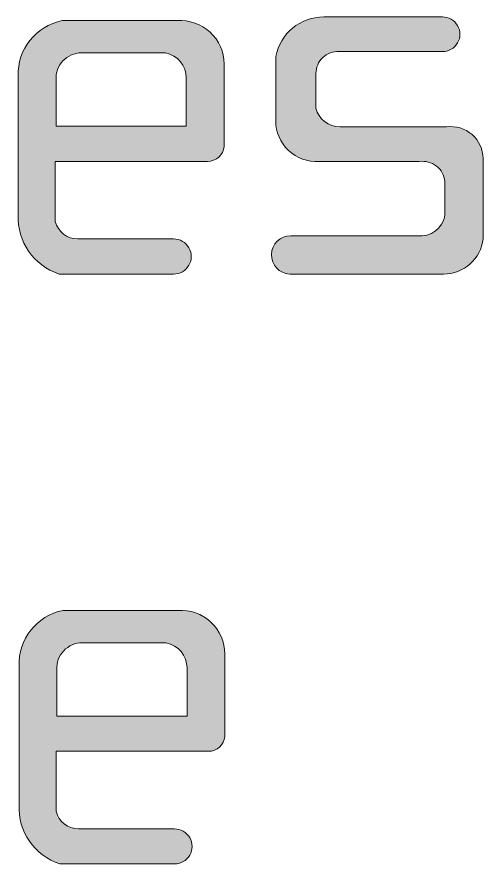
# Model space of a CAD drawing. Header units: millimetres. Extents: x 563728 to 564359, y 4765109 to 4765554.
# Drawn here: x 564264.72 to 564267.69, y 4765155.03 to 4765160.41 of the extents above; entities that cross this region are included whole.
import ezdxf

# ---------------------------------------------------------------- set-up
doc = ezdxf.new("R2010")
doc.units = ezdxf.units.MM
doc.layers.add('58 Formato plano y líneas de solape - Planoaren formatua eta gainjartze-marrak', color=7, linetype='Continuous', lineweight=0)

# ---------------------------------------------------------------- blocks, each defined once
blk = doc.blocks.new('DWG_H0')
at = {"layer": '58 Formato plano y líneas de solape - Planoaren formatua eta gainjartze-marrak', "linetype": 'Continuous', "true_color": 0x878787}
h = blk.add_hatch(color=252, dxfattribs=at)
edge = h.paths.add_edge_path()
edge.add_line((143.0099, 48.2739), (143.0099, 48.2739))
edge.add_ellipse((142.7291, 48.2739), major_axis=(0.2808, 0), ratio=0.986119, start_angle=0, end_angle=93.6323)
edge.add_line((142.7113, 48.5502), (142.7113, 48.5502))
edge.add_line((142.7113, 48.5502), (141.9813, 48.5502))
edge.add_line((141.9813, 48.5502), (141.9813, 48.5502))
edge.add_ellipse((142.0521, 48.2113), major_axis=(0.351, 0), ratio=0.986119, start_angle=101.632, end_angle=182.4294)
edge.add_line((141.7014, 48.1966), (141.7014, 48.1966))
edge.add_line((141.7014, 48.1966), (141.7014, 47.316))
edge.add_line((141.7014, 47.316), (141.7014, 47.316))
edge.add_ellipse((142.0825, 47.2972), major_axis=(0.3815, 0), ratio=0.986119, start_angle=177.1391, end_angle=251.4079)
edge.add_line((141.9609, 46.9406), (141.9609, 46.9406))
edge.add_line((141.9609, 46.9406), (142.6887, 46.9406))
edge.add_line((142.6887, 46.9406), (142.6887, 46.9406))
edge.add_ellipse((142.6887, 47.0519), major_axis=(0.1129, 0), ratio=0.986119, start_angle=-90, end_angle=90)
edge.add_line((142.6887, 47.1631), (142.6887, 47.1631))
edge.add_line((142.6887, 47.1631), (142.0802, 47.1631))
edge.add_line((142.0802, 47.1631), (142.0802, 47.1631))
edge.add_ellipse((142.0802, 47.3082), major_axis=(0.1471, 0), ratio=0.986119, start_angle=193.3161, end_angle=270, ccw=False)
edge.add_line((141.937, 47.2748), (141.937, 47.2748))
edge.add_line((141.937, 47.2748), (141.937, 47.6557))
edge.add_line((141.937, 47.6557), (142.9044, 47.6557))
edge.add_line((142.9044, 47.6557), (142.9044, 47.6557))
edge.add_ellipse((142.9044, 47.7603), major_axis=(0.106, 0), ratio=0.986119, start_angle=-90, end_angle=-5.1802)
edge.add_line((143.0099, 47.7508), (143.0099, 47.7508))
edge.add_line((143.0099, 47.7508), (143.0099, 48.2739))
edge = h.paths.add_edge_path(flags=0)
edge.add_line((141.9423, 48.1739), (141.9423, 48.1739))
edge.add_ellipse((142.1041, 48.1851), major_axis=(0.1622, 0), ratio=0.986119, start_angle=90, end_angle=184.0384, ccw=False)
edge.add_line((142.1041, 48.3451), (142.1041, 48.3451))
edge.add_line((142.1041, 48.3451), (142.6374, 48.3451))
edge.add_line((142.6374, 48.3451), (142.6374, 48.3451))
edge.add_ellipse((142.6042, 48.1857), major_axis=(0.165, 0), ratio=0.986119, start_angle=360, end_angle=438.3989, ccw=False)
edge.add_line((142.7692, 48.1857), (142.7692, 48.1857))
edge.add_line((142.7692, 48.1857), (142.7692, 47.8787))
edge.add_line((142.7692, 47.8787), (141.9423, 47.8787))
edge.add_line((141.9423, 47.8787), (141.9423, 48.1739))
h = blk.add_hatch(color=252, dxfattribs=at)
edge = h.paths.add_edge_path()
edge.add_line((143.0149, 44.5283), (143.0149, 44.5283))
edge.add_ellipse((142.7341, 44.5283), major_axis=(0.2808, 0), ratio=0.986119, start_angle=0, end_angle=93.6323)
edge.add_line((142.7163, 44.8047), (142.7163, 44.8047))
edge.add_line((142.7163, 44.8047), (141.9863, 44.8047))
edge.add_line((141.9863, 44.8047), (141.9863, 44.8047))
edge.add_ellipse((142.057, 44.4657), major_axis=(0.351, 0), ratio=0.986119, start_angle=101.632, end_angle=182.4294)
edge.add_line((141.7064, 44.451), (141.7064, 44.451))
edge.add_line((141.7064, 44.451), (141.7064, 43.5704))
edge.add_line((141.7064, 43.5704), (141.7064, 43.5704))
edge.add_ellipse((142.0875, 43.5516), major_axis=(0.3815, 0), ratio=0.986119, start_angle=177.1391, end_angle=251.4079)
edge.add_line((141.9658, 43.195), (141.9658, 43.195))
edge.add_line((141.9658, 43.195), (142.6936, 43.195))
edge.add_line((142.6936, 43.195), (142.6936, 43.195))
edge.add_ellipse((142.6936, 43.3063), major_axis=(0.1129, 0), ratio=0.986119, start_angle=-90, end_angle=90)
edge.add_line((142.6936, 43.4176), (142.6936, 43.4176))
edge.add_line((142.6936, 43.4176), (142.0851, 43.4176))
edge.add_line((142.0851, 43.4176), (142.0851, 43.4176))
edge.add_ellipse((142.0851, 43.5627), major_axis=(0.1471, 0), ratio=0.986119, start_angle=193.3161, end_angle=270, ccw=False)
edge.add_line((141.9419, 43.5292), (141.9419, 43.5292))
edge.add_line((141.9419, 43.5292), (141.9419, 43.9101))
edge.add_line((141.9419, 43.9101), (142.9093, 43.9101))
edge.add_line((142.9093, 43.9101), (142.9093, 43.9101))
edge.add_ellipse((142.9093, 44.0147), major_axis=(0.106, 0), ratio=0.986119, start_angle=-90, end_angle=-5.1802)
edge.add_line((143.0149, 44.0052), (143.0149, 44.0052))
edge.add_line((143.0149, 44.0052), (143.0149, 44.5283))
edge = h.paths.add_edge_path(flags=0)
edge.add_line((141.9472, 44.4283), (141.9472, 44.4283))
edge.add_ellipse((142.109, 44.4396), major_axis=(0.1622, 0), ratio=0.986119, start_angle=90, end_angle=184.0384, ccw=False)
edge.add_line((142.109, 44.5995), (142.109, 44.5995))
edge.add_line((142.109, 44.5995), (142.6423, 44.5995))
edge.add_line((142.6423, 44.5995), (142.6423, 44.5995))
edge.add_ellipse((142.6092, 44.4401), major_axis=(0.165, 0), ratio=0.986119, start_angle=360, end_angle=438.3989, ccw=False)
edge.add_line((142.7742, 44.4401), (142.7742, 44.4401))
edge.add_line((142.7742, 44.4401), (142.7742, 44.1331))
edge.add_line((142.7742, 44.1331), (141.9472, 44.1331))
edge.add_line((141.9472, 44.1331), (141.9472, 44.4283))
blk = doc.blocks.new('DGN_COMPLEXSHAPE20')
at = {"layer": '58 Formato plano y líneas de solape - Planoaren formatua eta gainjartze-marrak', "color": 252, "linetype": 'Continuous', "lineweight": 0, "ltscale": 166.040103, "true_color": 0x878787}
for p, q in [((564267.4288, 4765160.4067), (564266.6757, 4765160.4067)), ((564266.6757, 4765160.4067), (564266.6757, 4765160.4067)), ((564267.4288, 4765160.4067), (564267.4288, 4765160.4067)), ((564266.7715, 4765160.1866), (564266.7715, 4765160.1866)), ((564266.7715, 4765160.1866), (564267.4288, 4765160.1866)), ((564267.4288, 4765160.1866), (564267.4288, 4765160.1866)), ((564266.3694, 4765160.1552), (564266.3694, 4765160.1552)), ((564266.3694, 4765160.1552), (564266.3694, 4765159.7465)), ((564266.6247, 4765159.8282), (564266.6247, 4765160.0483)), ((564266.6247, 4765160.0483), (564266.6247, 4765160.0483)), ((564266.6247, 4765159.8282), (564266.6247, 4765159.8282)), ((564266.3694, 4765159.7465), (564266.3694, 4765159.7465)), ((564267.4543, 4765159.7088), (564266.7779, 4765159.7088)), ((564266.7779, 4765159.7088), (564266.7779, 4765159.7088)), ((564267.4543, 4765159.7088), (564267.4543, 4765159.7088)), ((564266.6438, 4765159.4887), (564266.6438, 4765159.4887)), ((564266.6438, 4765159.4887), (564267.282, 4765159.4887)), ((564267.282, 4765159.4887), (564267.282, 4765159.4887)), ((564267.6873, 4765158.9983), (564267.6873, 4765159.5076)), ((564267.6873, 4765159.5076), (564267.6873, 4765159.5076)), ((564267.4447, 4765159.3629), (564267.4447, 4765159.3629)), ((564267.4447, 4765159.3629), (564267.4447, 4765159.1492)), ((564267.4447, 4765159.1492), (564267.4447, 4765159.1492)), ((564267.2693, 4765159.0171), (564266.4651, 4765159.0171)), ((564266.4651, 4765159.0171), (564266.4651, 4765159.0171)), ((564267.2693, 4765159.0171), (564267.2693, 4765159.0171)), ((564267.6873, 4765158.9983), (564267.6873, 4765158.9983)), ((564266.4588, 4765158.7744), (564266.4588, 4765158.7744)), ((564266.4588, 4765158.7744), (564267.4352, 4765158.7744)), ((564267.4352, 4765158.7744), (564267.4352, 4765158.7744))]:
    blk.add_line(p, q, dxfattribs=at)
for centre, major_axis, start_param, end_param in [((564266.6757, 4765160.0995), (0.3115, 0), 1.570796, 2.959371), ((564267.4288, 4765160.2967), (0.1116, 0), 4.712389, 7.853982), ((564266.7651, 4765160.0483), (0.1404, 0), 1.525444, 3.141593), ((564266.7779, 4765159.864), (0.1574, 0), 3.373999, 4.712389), ((564266.6311, 4765159.7465), (0.2617, 0), 3.141593, 4.760916), ((564267.4814, 4765159.5076), (0.2058, 0), 0, 1.702876), ((564267.3023, 4765159.349), (0.1431, 0), 0.099208, 1.712665), ((564267.2886, 4765159.1715), (0.1577, 0), 4.589286, 6.139322), ((564266.4651, 4765158.8957), (0.1232, 0), 1.570796, 4.660558), ((564267.4352, 4765159.0243), (0.2535, 0), 4.712389, 6.178859)]:
    blk.add_ellipse(centre, major_axis=major_axis, ratio=0.986119, start_param=start_param, end_param=end_param, dxfattribs=at)
blk = doc.blocks.new('DWG_H01')
at = {"layer": '58 Formato plano y líneas de solape - Planoaren formatua eta gainjartze-marrak', "linetype": 'Continuous', "true_color": 0x878787}
h = blk.add_hatch(color=252, dxfattribs=at)
edge = h.paths.add_edge_path()
edge.add_line((144.6559, 47.6738), (144.6559, 47.6738))
edge.add_ellipse((144.4501, 47.6738), major_axis=(0.2058, 0), ratio=0.986119, start_angle=0, end_angle=97.5676)
edge.add_line((144.423, 47.875), (144.423, 47.875))
edge.add_line((144.423, 47.875), (143.7465, 47.875))
edge.add_line((143.7465, 47.875), (143.7465, 47.875))
edge.add_ellipse((143.7465, 48.0302), major_axis=(0.1574, 0), ratio=0.986119, start_angle=193.3159, end_angle=270, ccw=False)
edge.add_line((143.5933, 47.9944), (143.5933, 47.9944))
edge.add_line((143.5933, 47.9944), (143.5933, 48.2145))
edge.add_line((143.5933, 48.2145), (143.5933, 48.2145))
edge.add_ellipse((143.7337, 48.2145), major_axis=(0.1404, 0), ratio=0.986119, start_angle=447.4015, end_angle=540, ccw=False)
edge.add_line((143.7401, 48.3528), (143.7401, 48.3528))
edge.add_line((143.7401, 48.3528), (144.3974, 48.3528))
edge.add_line((144.3974, 48.3528), (144.3974, 48.3528))
edge.add_ellipse((144.3974, 48.4629), major_axis=(0.1116, 0), ratio=0.986119, start_angle=-90, end_angle=90)
edge.add_line((144.3974, 48.5729), (144.3974, 48.5729))
edge.add_line((144.3974, 48.5729), (143.6444, 48.5729))
edge.add_line((143.6444, 48.5729), (143.6444, 48.5729))
edge.add_ellipse((143.6444, 48.2657), major_axis=(0.3115, 0), ratio=0.986119, start_angle=90, end_angle=169.5595)
edge.add_line((143.338, 48.3214), (143.338, 48.3214))
edge.add_line((143.338, 48.3214), (143.338, 47.9127))
edge.add_line((143.338, 47.9127), (143.338, 47.9127))
edge.add_ellipse((143.5998, 47.9127), major_axis=(0.2617, 0), ratio=0.986119, start_angle=180, end_angle=272.7804)
edge.add_line((143.6125, 47.6549), (143.6125, 47.6549))
edge.add_line((143.6125, 47.6549), (144.2507, 47.6549))
edge.add_line((144.2507, 47.6549), (144.2507, 47.6549))
edge.add_ellipse((144.2709, 47.5152), major_axis=(0.1431, 0), ratio=0.986119, start_angle=365.6842, end_angle=458.1285, ccw=False)
edge.add_line((144.4133, 47.5292), (144.4133, 47.5292))
edge.add_line((144.4133, 47.5292), (144.4133, 47.3154))
edge.add_line((144.4133, 47.3154), (144.4133, 47.3154))
edge.add_ellipse((144.2573, 47.3377), major_axis=(0.1577, 0), ratio=0.986119, start_angle=262.9467, end_angle=351.7572, ccw=False)
edge.add_line((144.2379, 47.1833), (144.2379, 47.1833))
edge.add_line((144.2379, 47.1833), (143.4338, 47.1833))
edge.add_line((143.4338, 47.1833), (143.4338, 47.1833))
edge.add_ellipse((143.4338, 47.0619), major_axis=(0.1232, 0), ratio=0.986119, start_angle=90, end_angle=267.0303)
edge.add_line((143.4274, 46.9406), (143.4274, 46.9406))
edge.add_line((143.4274, 46.9406), (144.4038, 46.9406))
edge.add_line((144.4038, 46.9406), (144.4038, 46.9406))
edge.add_ellipse((144.4038, 47.1905), major_axis=(0.2535, 0), ratio=0.986119, start_angle=-90, end_angle=-5.9775)
edge.add_line((144.6559, 47.1645), (144.6559, 47.1645))
edge.add_line((144.6559, 47.1645), (144.6559, 47.6738))
at = {"layer": '58 Formato plano y líneas de solape - Planoaren formatua eta gainjartze-marrak', "color": 252, "linetype": 'Continuous', "lineweight": 0, "ltscale": 166.040103, "true_color": 0x878787}
blk.add_blockref('DGN_COMPLEXSHAPE20', (-564123.0314, -4765111.8338), dxfattribs=at)
blk = doc.blocks.new('DGN_COMPLEXCHAIN11')
at = {"layer": '58 Formato plano y líneas de solape - Planoaren formatua eta gainjartze-marrak', "color": 252, "linetype": 'Continuous', "lineweight": 0, "ltscale": 166.040103, "true_color": 0x878787}
for p, q in [((564265.1354, 4765160.1789), (564265.1354, 4765160.1789)), ((564265.6688, 4765160.1789), (564265.6688, 4765160.1789)), ((564265.8006, 4765160.0195), (564265.8006, 4765160.0195))]:
    blk.add_line(p, q, dxfattribs=at)
at = {"layer": '58 Formato plano y líneas de solape - Planoaren formatua eta gainjartze-marrak', "color": 252, "linetype": 'Continuous', "lineweight": 0, "ltscale": 166.040103, "true_color": 0x878787, "flags": 128}
for points in [[(564265.6688, 4765160.1789), (564265.1354, 4765160.1789)], [(564264.9736, 4765160.0076), (564264.9736, 4765159.7124), (564265.8006, 4765159.7124), (564265.8006, 4765160.0195)]]:
    blk.add_lwpolyline(points, dxfattribs=at)
at = {"layer": '58 Formato plano y líneas de solape - Planoaren formatua eta gainjartze-marrak', "color": 252, "linetype": 'Continuous', "lineweight": 0, "ltscale": 166.040103, "true_color": 0x878787}
for centre, major_axis, start_param, end_param in [((564265.1354, 4765160.0189), (0.1622, 0), 1.570796, 3.212076), ((564265.6356, 4765160.0195), (0.165, 0), 0, 1.368319)]:
    blk.add_ellipse(centre, major_axis=major_axis, ratio=0.986119, start_param=start_param, end_param=end_param, dxfattribs=at)
blk = doc.blocks.new('DGN_COMPLEXCHAIN12')
at = {"layer": '58 Formato plano y líneas de solape - Planoaren formatua eta gainjartze-marrak', "color": 252, "linetype": 'Continuous', "lineweight": 0, "ltscale": 166.040103, "true_color": 0x878787}
for p, q in [((564265.0127, 4765160.384), (564265.0127, 4765160.384)), ((564265.7427, 4765160.384), (564265.7427, 4765160.384)), ((564266.0413, 4765160.1077), (564266.0413, 4765160.1077)), ((564264.7328, 4765160.0304), (564264.7328, 4765160.0304)), ((564266.0413, 4765159.5846), (564266.0413, 4765159.5846)), ((564265.9357, 4765159.4895), (564265.9357, 4765159.4895)), ((564264.7328, 4765159.1497), (564264.7328, 4765159.1497)), ((564264.9684, 4765159.1086), (564264.9684, 4765159.1086)), ((564265.1115, 4765158.9969), (564265.1115, 4765158.9969)), ((564265.72, 4765158.9969), (564265.72, 4765158.9969)), ((564264.9922, 4765158.7744), (564264.9922, 4765158.7744)), ((564265.72, 4765158.7744), (564265.72, 4765158.7744))]:
    blk.add_line(p, q, dxfattribs=at)
at = {"layer": '58 Formato plano y líneas de solape - Planoaren formatua eta gainjartze-marrak', "color": 252, "linetype": 'Continuous', "lineweight": 0, "ltscale": 166.040103, "true_color": 0x878787, "flags": 128}
for points in [[(564265.7427, 4765160.384), (564265.0127, 4765160.384)], [(564266.0413, 4765159.5846), (564266.0413, 4765160.1077)], [(564264.7328, 4765160.0304), (564264.7328, 4765159.1497)], [(564264.9684, 4765159.4895), (564265.9357, 4765159.4895)], [(564264.9684, 4765159.1086), (564264.9684, 4765159.4895)], [(564265.72, 4765158.9969), (564265.1115, 4765158.9969)], [(564264.9922, 4765158.7744), (564265.72, 4765158.7744)]]:
    blk.add_lwpolyline(points, dxfattribs=at)
at = {"layer": '58 Formato plano y líneas de solape - Planoaren formatua eta gainjartze-marrak', "color": 252, "linetype": 'Continuous', "lineweight": 0, "ltscale": 166.040103, "true_color": 0x878787}
for centre, major_axis, start_param, end_param in [((564265.0835, 4765160.0451), (0.351, 0), 1.773813, 3.183994), ((564265.7605, 4765160.1077), (0.2808, 0), 0, 1.634193), ((564265.9357, 4765159.594), (0.106, 0), 4.712389, 6.192773), ((564265.1139, 4765159.131), (0.3815, 0), 3.09166, 4.387896), ((564265.1115, 4765159.142), (0.1471, 0), 3.374003, 4.712389), ((564265.72, 4765158.8856), (0.1129, 0), 4.712389, 7.853982)]:
    blk.add_ellipse(centre, major_axis=major_axis, ratio=0.986119, start_param=start_param, end_param=end_param, dxfattribs=at)
blk = doc.blocks.new('DGN_COMPLEXCHAIN15')
at = {"layer": '58 Formato plano y líneas de solape - Planoaren formatua eta gainjartze-marrak', "color": 252, "linetype": 'Continuous', "lineweight": 0, "ltscale": 166.040103, "true_color": 0x878787}
for p, q in [((564266.6757, 4765160.4067), (564266.6757, 4765160.4067)), ((564267.4288, 4765160.4067), (564267.4288, 4765160.4067)), ((564266.7715, 4765160.1866), (564266.7715, 4765160.1866)), ((564267.4288, 4765160.1866), (564267.4288, 4765160.1866)), ((564266.3694, 4765160.1552), (564266.3694, 4765160.1552)), ((564266.6247, 4765160.0483), (564266.6247, 4765160.0483)), ((564266.6247, 4765159.8282), (564266.6247, 4765159.8282)), ((564266.3694, 4765159.7465), (564266.3694, 4765159.7465)), ((564266.7779, 4765159.7088), (564266.7779, 4765159.7088)), ((564267.4543, 4765159.7088), (564267.4543, 4765159.7088)), ((564266.6438, 4765159.4887), (564266.6438, 4765159.4887)), ((564267.282, 4765159.4887), (564267.282, 4765159.4887)), ((564267.6873, 4765159.5076), (564267.6873, 4765159.5076)), ((564267.4447, 4765159.3629), (564267.4447, 4765159.3629)), ((564267.4447, 4765159.1492), (564267.4447, 4765159.1492)), ((564266.4651, 4765159.0171), (564266.4651, 4765159.0171)), ((564267.2693, 4765159.0171), (564267.2693, 4765159.0171)), ((564267.6873, 4765158.9983), (564267.6873, 4765158.9983)), ((564267.4352, 4765158.7744), (564267.4352, 4765158.7744))]:
    blk.add_line(p, q, dxfattribs=at)
at = {"layer": '58 Formato plano y líneas de solape - Planoaren formatua eta gainjartze-marrak', "color": 252, "linetype": 'Continuous', "lineweight": 0, "ltscale": 166.040103, "true_color": 0x878787, "flags": 128}
for points in [[(564267.4288, 4765160.4067), (564266.6757, 4765160.4067)], [(564266.7715, 4765160.1866), (564267.4288, 4765160.1866)], [(564266.3694, 4765160.1552), (564266.3694, 4765159.7465)], [(564266.6247, 4765159.8282), (564266.6247, 4765160.0483)], [(564267.4543, 4765159.7088), (564266.7779, 4765159.7088)], [(564266.6438, 4765159.4887), (564267.282, 4765159.4887)], [(564267.6873, 4765158.9983), (564267.6873, 4765159.5076)], [(564267.4447, 4765159.3629), (564267.4447, 4765159.1492)], [(564267.2693, 4765159.0171), (564266.4651, 4765159.0171)], [(564266.4588, 4765158.7744), (564267.4352, 4765158.7744)]]:
    blk.add_lwpolyline(points, dxfattribs=at)
at = {"layer": '58 Formato plano y líneas de solape - Planoaren formatua eta gainjartze-marrak', "color": 252, "linetype": 'Continuous', "lineweight": 0, "ltscale": 166.040103, "true_color": 0x878787}
for centre, major_axis, start_param, end_param in [((564266.6757, 4765160.0995), (0.3115, 0), 1.570796, 2.959371), ((564267.4288, 4765160.2967), (0.1116, 0), 4.712389, 7.853982), ((564266.7651, 4765160.0483), (0.1404, 0), 1.525444, 3.141593), ((564266.7779, 4765159.864), (0.1574, 0), 3.373999, 4.712389), ((564266.6311, 4765159.7465), (0.2617, 0), 3.141593, 4.760916), ((564267.4814, 4765159.5076), (0.2058, 0), 0, 1.702876), ((564267.3023, 4765159.349), (0.1431, 0), 0.099208, 1.712665), ((564267.2886, 4765159.1715), (0.1577, 0), 4.589286, 6.139322), ((564266.4651, 4765158.8957), (0.1232, 0), 1.570796, 4.660558), ((564267.4352, 4765159.0243), (0.2535, 0), 4.712389, 6.178859)]:
    blk.add_ellipse(centre, major_axis=major_axis, ratio=0.986119, start_param=start_param, end_param=end_param, dxfattribs=at)
blk = doc.blocks.new('DGN_COMPLEXCHAIN18')
at = {"layer": '58 Formato plano y líneas de solape - Planoaren formatua eta gainjartze-marrak', "color": 252, "linetype": 'Continuous', "lineweight": 0, "ltscale": 166.040103, "true_color": 0x878787}
for p, q in [((564265.1404, 4765156.4333), (564265.1404, 4765156.4333)), ((564265.6737, 4765156.4333), (564265.6737, 4765156.4333)), ((564265.8056, 4765156.2739), (564265.8056, 4765156.2739))]:
    blk.add_line(p, q, dxfattribs=at)
at = {"layer": '58 Formato plano y líneas de solape - Planoaren formatua eta gainjartze-marrak', "color": 252, "linetype": 'Continuous', "lineweight": 0, "ltscale": 166.040103, "true_color": 0x878787, "flags": 128}
for points in [[(564265.6737, 4765156.4333), (564265.1404, 4765156.4333)], [(564264.9786, 4765156.2621), (564264.9786, 4765155.9669), (564265.8056, 4765155.9669), (564265.8056, 4765156.2739)]]:
    blk.add_lwpolyline(points, dxfattribs=at)
at = {"layer": '58 Formato plano y líneas de solape - Planoaren formatua eta gainjartze-marrak', "color": 252, "linetype": 'Continuous', "lineweight": 0, "ltscale": 166.040103, "true_color": 0x878787}
for centre, major_axis, start_param, end_param in [((564265.1404, 4765156.2733), (0.1622, 0), 1.570796, 3.212076), ((564265.6405, 4765156.2739), (0.165, 0), 0, 1.368319)]:
    blk.add_ellipse(centre, major_axis=major_axis, ratio=0.986119, start_param=start_param, end_param=end_param, dxfattribs=at)
blk = doc.blocks.new('DGN_COMPLEXCHAIN19')
at = {"layer": '58 Formato plano y líneas de solape - Planoaren formatua eta gainjartze-marrak', "color": 252, "linetype": 'Continuous', "lineweight": 0, "ltscale": 166.040103, "true_color": 0x878787}
for p, q in [((564265.0176, 4765156.6385), (564265.0176, 4765156.6385)), ((564265.7476, 4765156.6385), (564265.7476, 4765156.6385)), ((564266.0463, 4765156.3621), (564266.0463, 4765156.3621)), ((564264.7378, 4765156.2848), (564264.7378, 4765156.2848)), ((564266.0463, 4765155.839), (564266.0463, 4765155.839)), ((564265.9407, 4765155.7439), (564265.9407, 4765155.7439)), ((564264.7378, 4765155.4042), (564264.7378, 4765155.4042)), ((564264.9733, 4765155.363), (564264.9733, 4765155.363)), ((564265.1165, 4765155.2514), (564265.1165, 4765155.2514)), ((564265.725, 4765155.2514), (564265.725, 4765155.2514)), ((564264.9972, 4765155.0288), (564264.9972, 4765155.0288)), ((564265.725, 4765155.0288), (564265.725, 4765155.0288))]:
    blk.add_line(p, q, dxfattribs=at)
at = {"layer": '58 Formato plano y líneas de solape - Planoaren formatua eta gainjartze-marrak', "color": 252, "linetype": 'Continuous', "lineweight": 0, "ltscale": 166.040103, "true_color": 0x878787, "flags": 128}
for points in [[(564265.7476, 4765156.6385), (564265.0176, 4765156.6385)], [(564266.0463, 4765155.839), (564266.0463, 4765156.3621)], [(564264.7378, 4765156.2848), (564264.7378, 4765155.4042)], [(564264.9733, 4765155.7439), (564265.9407, 4765155.7439)], [(564264.9733, 4765155.363), (564264.9733, 4765155.7439)], [(564265.725, 4765155.2514), (564265.1165, 4765155.2514)], [(564264.9972, 4765155.0288), (564265.725, 4765155.0288)]]:
    blk.add_lwpolyline(points, dxfattribs=at)
at = {"layer": '58 Formato plano y líneas de solape - Planoaren formatua eta gainjartze-marrak', "color": 252, "linetype": 'Continuous', "lineweight": 0, "ltscale": 166.040103, "true_color": 0x878787}
for centre, major_axis, start_param, end_param in [((564265.0884, 4765156.2995), (0.351, 0), 1.773813, 3.183994), ((564265.7654, 4765156.3621), (0.2808, 0), 0, 1.634193), ((564265.9407, 4765155.8485), (0.106, 0), 4.712389, 6.192773), ((564265.1188, 4765155.3854), (0.3815, 0), 3.09166, 4.387896), ((564265.1165, 4765155.3965), (0.1471, 0), 3.374003, 4.712389), ((564265.725, 4765155.1401), (0.1129, 0), 4.712389, 7.853982)]:
    blk.add_ellipse(centre, major_axis=major_axis, ratio=0.986119, start_param=start_param, end_param=end_param, dxfattribs=at)
blk = doc.blocks.new('ZTE LOGO 2015')
at = {"color": 252, "linetype": 'Continuous', "lineweight": 0, "true_color": 0x878787}
for name in ['DWG_H0', 'DWG_H01']:
    blk.add_blockref(name, (-118.5689, -46.9406), dxfattribs=at)
at = {"layer": '58 Formato plano y líneas de solape - Planoaren formatua eta gainjartze-marrak', "color": 252, "linetype": 'Continuous', "lineweight": 0, "ltscale": 166.040103, "true_color": 0x878787}
for name in ['DGN_COMPLEXCHAIN12', 'DGN_COMPLEXCHAIN15', 'DGN_COMPLEXCHAIN11', 'DGN_COMPLEXCHAIN19', 'DGN_COMPLEXCHAIN18']:
    blk.add_blockref(name, (-564241.6003, -4765158.7744), dxfattribs=at)

msp = doc.modelspace()

# ---------------------------------------------------------------- block references
at = {"color": 7, "linetype": 'Continuous', "lineweight": 0}
msp.add_blockref('ZTE LOGO 2015', (564241.6003, 4765158.7744), dxfattribs=at)

doc.saveas('drawing.dxf')
